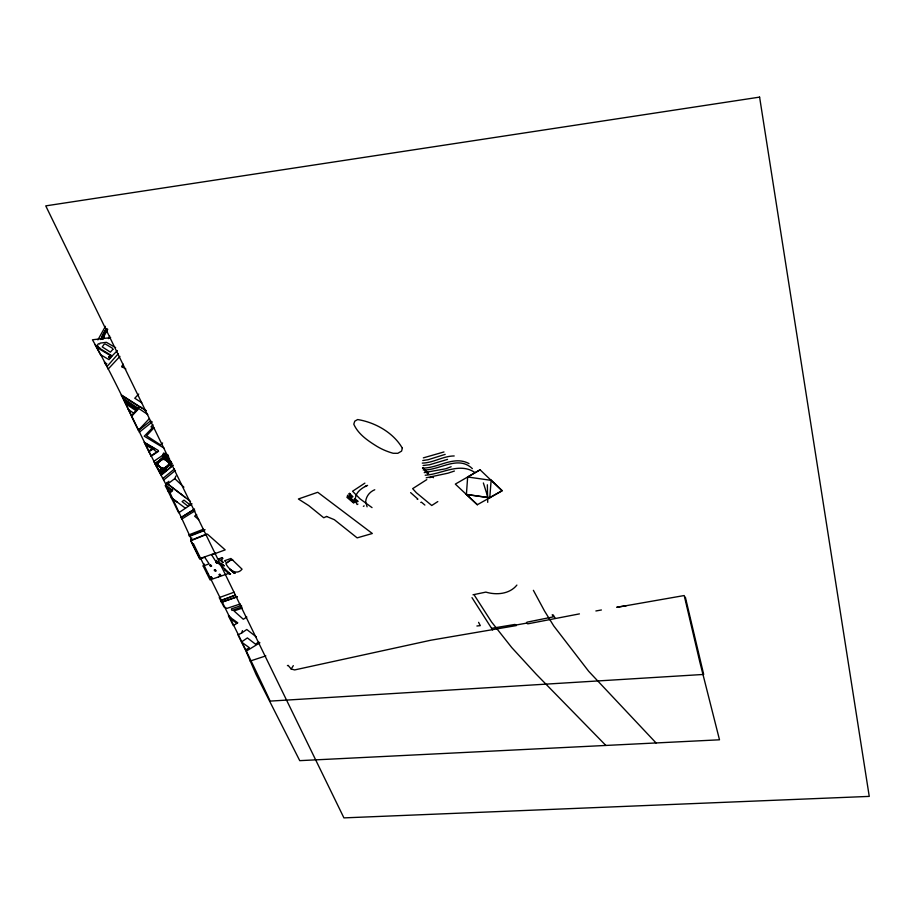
<?xml version="1.0" encoding="UTF-8"?>
<svg xmlns="http://www.w3.org/2000/svg" width="915" height="915" viewBox="0 0 915 915"><rect width="100%" height="100%" fill="white"/><g stroke="black" fill="none" stroke-linecap="round" stroke-linejoin="round"><path stroke-width="1.37" d="M489.765 497.737L466.41 494.432L477.344 504.714L502.118 490.84L480.101 469.818L467.656 476.99L466.398 494.489L489.754 497.794L491.161 480.123L502.163 490.623L489.8 497.566M157.86 461.743L157.78 462.315L161.52 459.136L157.117 462.029M156.522 466.364L157.472 465.529L163.533 470.104L169.813 464.637L164.254 470.241L162.916 470.47L169.767 465.072L170.064 463.47L168.886 461.618L171.162 463.299M156.762 464.008L157.792 462.269M154.349 462.281L154.566 460.783L164.345 454.275L166.015 454.195L168.108 455.533M170.613 463.997L170.087 462.51M156.888 463.047L156.122 464.019L157.437 465.609M241.56 642.09L249.372 647.717L245.472 650.027L237.957 634.838L241.606 633.054L242.464 630.641M228.864 616.424L237.774 622.829L233.314 625.574L228.453 615.772M229.196 616.207L228.487 615.681M234.514 573.396L229.722 569.233L234.514 573.396L235.144 572.824M237.077 596.866L221.544 602.299L237.111 596.774M233.828 572.172L229.676 569.324M223.889 566.019L220.95 563.308M224.335 565.71L220.904 563.4M218.639 558.871L222.894 562.576M223.226 562.496L221.316 559.911M218.594 558.974L222.208 557.567M215.734 562.256L216.615 561.776L217.862 562.885L216.992 563.354L215.734 562.256L216.478 560.369M216.992 563.354L217.724 561.467M218.17 577.056L210.027 579.881L203.176 566.019L204.056 563.812M203.176 566.019L209.1 563.869L204.72 557.258L199.699 558.996L190.686 540.765L191.864 537.94M192.024 503.833L178.7 512.789L165.375 485.751L174.765 478.625L175.92 476.017M168.829 481.29L167.639 483.944L190.537 501.443M165.375 485.751L166.553 483.143M167.376 482.159L165.581 486.151L172.214 491.046L170.236 492.579L167.903 490.863M164.872 453.177L163.682 455.762L162.573 455.293L166.118 453.966L168.223 455.281M157.803 461.869L164.22 456.299L165.375 453.771M163.636 452.994L162.481 455.51L164.22 456.299M108.427 338.642L109.766 336.182M102.32 339.408L107.741 329.286M102.537 339.213L103.887 336.754M102.572 339.419L103.921 336.96M102.24 335.611L104.985 330.658M101.039 338.607L106.46 328.622M100.742 339.545L106.861 328.485M101.576 338.664L106.323 330.063L101.668 338.676M97.894 339.9L105.442 326.312M471.991 597.632L491.584 628.331L514.996 624.43L516.335 625.574L430.793 640.226L294.653 669.929L291.187 669.025L293.315 665.651M123.296 364.181L121.626 366.469L125.847 369.019M161.212 460.165L164.162 459.181L166.862 460.828C169.435 462.544 169.55 464.58 167.319 465.804M137.261 409.165L138.028 408.17L122.953 398.082M106.872 366.709L118.412 353.545M117.383 350.582L111.676 356.381L99.861 349.267L99.964 348.146L96.132 346.648L100.478 354.654L109.034 359.675L111.973 355.809L99.758 348.432L97.825 348.032L98.465 346.591C96.361 346.35 98.134 342.473 99.598 344.04L100.09 343.114L106.403 342.324L115.622 347.643M133.704 413.031L137.341 409.005L123.811 399.844M153.949 427.808L146.594 435.78L160.605 444.976L162.618 442.963M108.107 369.122L119.934 356.381M149.259 418.715L139.114 429.501L137.376 428.346L131.508 416.439L138.84 408.525L147.761 414.518M138.725 394.068L134.757 398.242L141.756 402.703M516.884 585.085C509.529 594.247 496.319 595.23 485.865 592.108L473.009 594.784M137.936 408.353L139.606 406.557L121.443 395.006L128.375 409.485L133.647 413.145L131.337 415.73L128.317 409.6M152.988 424.8L150.986 426.79L152.439 427.774L144.25 436.203L164.14 448.156M221.281 560.014L222.917 558.402L222.173 557.67M123.113 398.185L124.474 396.916M160.022 473.078L163.648 469.853L161.463 468.228L165.1 468.64M161.909 468.583L158.913 470.87L160.685 474.187L164.769 470.55L167.388 469.761L162.904 470.504M150.689 420.786L138.462 430.576M152.279 421.906L139.274 432.235M170.945 461.435L169.813 462.51L162.859 458.152L157.14 463.104L158.627 465.746M170.201 465.083L172.237 463.287M160.331 473.65L164.769 470.562M159.37 471.774L162.481 468.812L164.368 469.246M161.509 459.158L163.179 457.706L164.471 458.781M162.412 458.404L163.133 457.786L164.254 458.621M156.11 465.621L156.762 465.037L155.424 464.294M169.778 464.889L171.151 463.745L164.517 458.678L165.649 457.706L167.994 457.866L169.71 459.181M155.527 464.214L156.213 463.631M174.399 468.983L162.836 478.499M175.428 470.39L163.636 480.055M172.489 465.575L161.417 474.702L160.685 474.164M173.301 465.209L161.223 475.125L153.846 461.263L154.555 460.794M161.12 459.067L165.226 455.327L168.932 457.145M166.13 453.932L163.682 455.762L165.215 455.338M157.151 461.961L155.058 463.699L159.004 471.019L161.841 468.743L157.597 464.992L158.501 465.335M364.879 483.131L352.561 491.252L360.064 498.881L372.028 507.608M366.881 485.533C361.151 488.507 355.054 492.659 355.317 499.91L356.587 503.662M145.931 410.721L145.073 410.378L145.92 410.343M426.802 479.609L412.642 488.644L416.382 492.762L431.754 505.492L437.805 501.58M150.941 455.887L156.625 452.021L153.514 449.334L154.521 448.647L144.444 442.723M230.042 560.415L225.902 563.674C228.51 569.336 236.63 576.027 242.063 569.176L232.845 560.3A1.921 1.292 18.9 0 0 230.843 560.14M228.109 561.799L230.889 560.026A1.921 1.292 18.9 0 1 232.879 560.186L230.935 558.47L224.575 560.746L226.668 562.782M148.619 451.164L152.233 448.796L145.554 444.93M148.905 451.758L153.777 448.579L144.707 443.249M196.702 514.756L194.598 516.129L198.761 519.663M194.563 509.06L180.918 517.604M194.941 510.879L181.639 519.182M229.791 617.854L230.683 617.293L229.585 618.06L236.894 623.389M180.93 517.627L194.152 509.438M259.906 642.776L246.044 651.274L256.12 674.549L299.743 760.651L719.499 739.8L699.815 661.968L684.214 595.539L624.579 605.982M258.899 642.067L255.422 644.126L247.393 637.927L241.48 641.953M374.761 489.754C369.706 491.755 366.011 496.399 365.668 501.866L367.075 506.807M429.867 477.71L431.949 476.509L433.493 477.699M480.101 469.818L455.327 484.104L477.333 504.771M363.369 506.327L364.181 505.892M357.09 504.542L357.914 504.108M420.763 502.472L421.415 502.163L424.869 505.057M222.665 599.805L235.361 595.196M364.971 486.597L367.601 485.396M225.227 569.347L224.427 569.713L228.613 573.431L229.505 573.11L215.208 560.54L211.605 554.856L225.181 549.881L207.385 534.097L190.686 540.765M417.263 499.418L417.926 499.121L410.618 492.625M206.264 534.188L190.858 540.342L199.87 558.573L215.471 553.083M447.549 459.399L429.661 464.74L423.085 465.506M188.787 534.92L203.336 529.259M189.199 535.824L205.086 529.728M189.439 536.362L204.011 530.689M451.141 466.73L445.754 468.766L424.217 472.62M445.182 454.366L428.117 459.719L422.799 460.519M265.819 655.906L250.138 661.065M287.39 665.64L288.145 665.377L291.187 669.025M228.853 573.465L230.534 573.808L229.448 574.185L228.842 573.488L230.546 573.785M443.981 451.953L423.336 457.877M218.491 576.942L228.613 573.431M241.88 607.011L231.975 610.442L231.358 608.887L241.56 605.478M235.395 595.105L220.812 600.652L221.544 602.299M242.075 608.189L234.011 610.946L243.299 619.261L246.821 617.076L246.135 616.538M240.279 603.969L226.954 608.372L223.958 606.908L219.223 597.621L234.183 592.177M454.412 471.042L447.87 473.204L426.184 477.824M161.223 460.142L157.483 463.905M166.107 467.256L164.746 467.771M161.726 458.918L162.87 458.632M161.681 459.01L165.398 459.319L169.195 462.681L163.705 458.781M552.202 614.754L553.358 616.847L526.994 622.177L526.468 623.149L527.841 623.836L579.424 613.885M161.806 459.147L163.236 459.319M167.193 466.398L164.231 467.92M166.084 466.89L168.223 465.392L169.172 463.242L169.79 463.802L164.883 468.503L164.06 468.32M425.201 475.228C441.556 474.245 459.319 461.949 474.794 472.449M516.312 624.979L526.468 623.149M601.407 609.985L595.882 610.968M164.997 468.88L161.349 468.469M624.545 605.993L616.756 607.263L626.375 605.684M422.272 463.116C433.378 462.853 443.18 456.002 454.195 455.956M110.635 337.635L92.449 339.785C119.453 387.228 140.75 437.564 166.599 485.613M423.21 469.955C439.703 470.584 457.843 454.744 472.357 468.64M476.909 625.997L480.295 625.631L478.591 622.337M422.467 468.103C438.228 468.343 453.588 455.247 469.018 463.596M170.224 465.037L171.185 463.242M164.7 467.668L163.945 468.583L161.417 468.308M165.626 457.752L167.971 457.923L164.3 456.116M162.047 467.954L162.55 468.617L158.638 465.712M467.656 476.99L491.115 480.341M235.098 572.927L233.485 571.784M121.34 395.211L139.492 406.775M124.829 401.971L136.609 409.794M124.749 402.12L136.529 409.943M125.538 403.721L135.912 410.618M167.662 459.067L165.649 457.694L170.865 461.583M177.258 502.152L171.254 497.691L185.471 508.248M167.845 484.046L181.216 494.317M181.227 494.272L185.493 497.577M189.073 504.074L190.274 505M189.073 504.085L183.984 500.139L182.096 501.603L188.227 506.384M256.36 636.92L246.787 629.509L241.606 633.054M353.281 502.758L346.899 497.303M174.765 478.625L183.904 487.18M422.639 467.634L428.586 473.261L427.66 473.73L424.903 471.065M347.517 495.221L355.146 501.946L354.334 502.392L347.22 496.182M605.856 745.439L536.11 674.092L511.725 647.534L491.561 621.983L474.439 595.333M656.066 742.946L588.7 671.313L553.781 625.974L544.505 610.968L533.376 590.312M168.749 461.926L169.927 463.791M157.963 465.964L156.762 464.008M353.853 502.964L351.497 499.807L349.656 493.562M159.382 466.25L159.885 466.97M491.584 628.331L492.522 629.932M553.266 614.937L555.256 618.391M191.715 540.113L169.572 491.881M193.408 543.647C219.04 596.145 245.54 648.163 270.154 701.107L703.681 674.435L685.358 597.186M483.372 482.96L487.569 496.227L487.729 502.346M487.363 484.79L487.569 496.227M143.483 409.188L144.376 409.543L143.483 409.188M106.655 363.838L105.854 364.936L104.379 361.951L106.655 363.838M141.882 408.124L142.774 408.49L141.882 408.124M140.281 407.026L141.162 407.381L140.281 407.026M402.36 448.201L401.571 451.118L397.819 453.302L393.175 453.28A49.97 37.607 16.3 0 1 376.969 446.383C367.887 440.71 358.257 434.305 353.785 424.183L354.768 421.175L357.639 419.55C375.093 422.341 393.416 432.635 402.36 448.201M108.576 356.816L109.32 358.131L110.578 357.959A1.167 0.824 26.4 0 0 109.766 356.53L108.576 356.816M138.428 430.016L137.936 429.512L138.428 430.016M112.911 349.313L110.383 352.138L102.251 346.922L104.207 344.177L105.374 344.029L112.328 348.157L112.911 349.313M123.251 366.972L122.404 367.418L123.251 366.972M96.304 346.51L95.149 344.841L96.887 345.927L96.304 346.51M165.295 456.185L163.339 457.752L165.26 456.253M172.58 490.211L170.602 491.755L168.269 490.04L165.947 485.327L172.58 490.211M158.489 451.324L151.101 456.208L144.227 442.288L158.009 450.283L158.489 451.324M349.564 493.402L348.741 493.906L352.092 497.211L352.904 496.719L349.564 493.402M354.963 498.801L354.162 499.235L357.365 501.763L358.165 501.351L354.963 498.801M326.586 516.472L323.738 517.764L308.698 505.572L298.382 498.995L317.745 492.281L372.336 533.502L357.147 537.871L334.33 519.686L326.586 516.472M210.53 564.898L209.569 565.287L210.679 566.454L211.651 566.076L210.53 564.898M211.319 576.93L210.358 577.308L211.468 578.463L212.429 578.086L211.319 576.93M215.139 569.713L214.167 570.091L215.277 571.269L216.249 570.88L215.139 569.713M207.579 573.533L206.973 572.893L207.579 573.533M219.852 574.277L218.879 574.654L219.989 575.821L220.961 575.443L219.852 574.277M759.599 97.116L45.75 205.875L343.926 817.884L869.25 796.393L759.599 97.116"/></g></svg>
